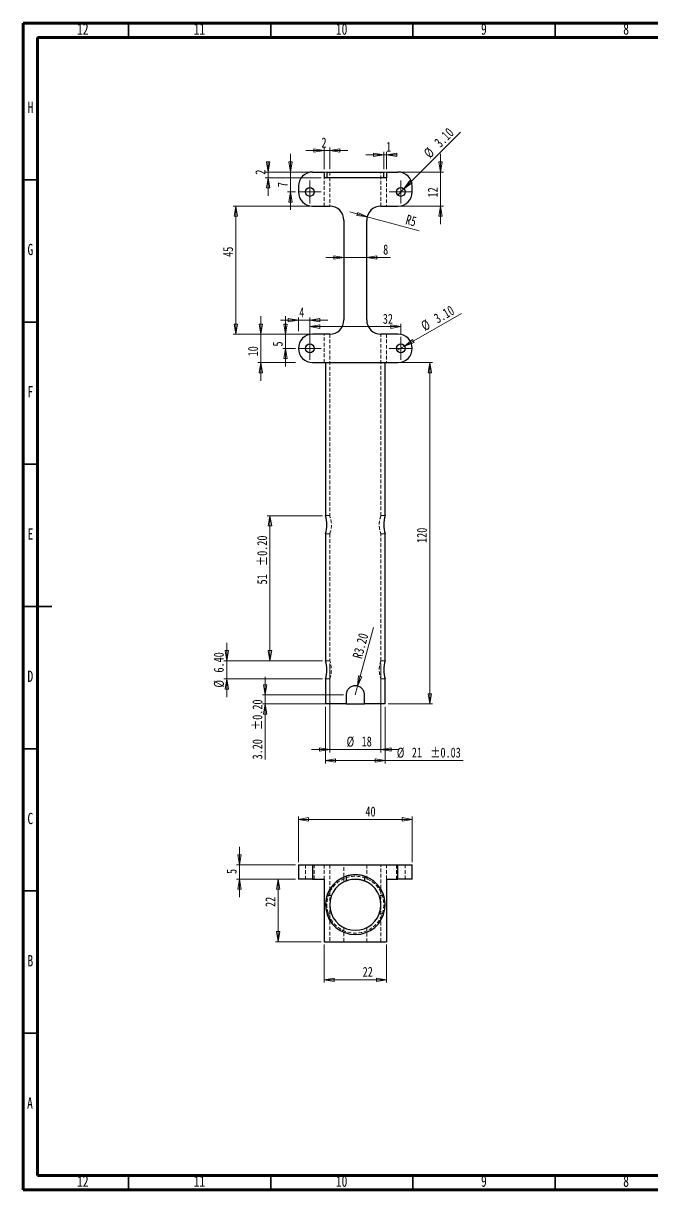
# Model space of a CAD drawing. Header units: millimetres. Extents: x 15 to 589, y 5 to 415.
# Drawn here: x 15 to 236, y 5 to 415 of the extents above; entities that cross this region are included whole.
import ezdxf

# ---------------------------------------------------------------- set-up
doc = ezdxf.new("R2010")
doc.units = ezdxf.units.MM
doc.linetypes.add('HIDDEN', pattern=[1.905, 1.27, -0.635])
doc.styles.add('SLDTEXTSTYLE0', font='TXT', dxfattribs={"width": 0.75})
doc.dimstyles.new('SLDDIMSTYLE0', dxfattribs={"dimtxt": 3.5, "dimasz": 3.556, "dimexe": 0, "dimexo": 0.0625, "dimgap": 0.875, "dimtad": 1, "dimrnd": 1e-09, "dimzin": 12, "dimdsep": 46, "dimtxsty": 'SLDTEXTSTYLE0', "dimblk1": 'CLOSED', "dimblk2": 'CLOSED', "dimsah": 1, "dimcen": 0.09, "dimadec": 0, "dimazin": 3, "dimtfac": 1, "dimtofl": 0, "dimtmove": 0, "dimatfit": 3, "dimldrblk": 'CLOSED', "dimfxl": 1, "dimfrac": 2, "dimtolj": 1, "dimtzin": 12, "dimarcsym": 0})
doc.dimstyles.new('SLDDIMSTYLE1', dxfattribs={"dimtxt": 3.5, "dimasz": 3.556, "dimexe": 0, "dimexo": 0.0625, "dimgap": 0.875, "dimtad": 1, "dimrnd": 1e-09, "dimzin": 12, "dimdsep": 46, "dimtxsty": 'SLDTEXTSTYLE0', "dimblk1": 'CLOSED', "dimblk2": 'CLOSED', "dimsah": 1, "dimcen": 0.09, "dimadec": 0, "dimazin": 3, "dimtfac": 1, "dimtmove": 0, "dimatfit": 0, "dimldrblk": 'CLOSED', "dimfxl": 1, "dimfrac": 2, "dimtolj": 1, "dimtzin": 12, "dimarcsym": 0})
doc.dimstyles.new('SLDDIMSTYLE2', dxfattribs={"dimtxt": 3.5, "dimasz": 3.556, "dimexe": 0, "dimexo": 0.0625, "dimgap": 0.875, "dimtad": 1, "dimrnd": 1e-09, "dimzin": 4, "dimdsep": 46, "dimtxsty": 'SLDTEXTSTYLE0', "dimblk1": 'NONE', "dimblk2": 'CLOSED', "dimsah": 1, "dimcen": 0, "dimadec": 0, "dimazin": 1, "dimtfac": 1, "dimtmove": 0, "dimatfit": 3, "dimldrblk": 'NONE', "dimfxl": 1, "dimfrac": 2, "dimtolj": 1, "dimtzin": 12, "dimarcsym": 0})
doc.dimstyles.new('SLDDIMSTYLE3', dxfattribs={"dimtxt": 3.5, "dimasz": 3.556, "dimexe": 0, "dimexo": 0.0625, "dimgap": 0.875, "dimtad": 1, "dimrnd": 1e-09, "dimzin": 4, "dimdsep": 46, "dimtxsty": 'SLDTEXTSTYLE0', "dimblk1": 'CLOSED', "dimblk2": 'CLOSED', "dimsah": 1, "dimcen": 0.09, "dimadec": 0, "dimazin": 1, "dimtfac": 1, "dimtmove": 0, "dimatfit": 0, "dimldrblk": 'CLOSED', "dimfxl": 1, "dimfrac": 2, "dimtolj": 1, "dimtzin": 12, "dimarcsym": 0})
doc.dimstyles.new('SLDDIMSTYLE4', dxfattribs={"dimtxt": 3.5, "dimasz": 3.556, "dimexe": 0, "dimexo": 0.0625, "dimgap": 0.875, "dimtad": 1, "dimrnd": 1e-09, "dimzin": 4, "dimdsep": 46, "dimtxsty": 'SLDTEXTSTYLE0', "dimblk1": 'CLOSED', "dimblk2": 'CLOSED', "dimsah": 1, "dimcen": 0, "dimadec": 0, "dimazin": 1, "dimtfac": 1, "dimtofl": 0, "dimtmove": 0, "dimatfit": 3, "dimldrblk": 'CLOSED', "dimfxl": 1, "dimfrac": 2, "dimtolj": 1, "dimtzin": 12, "dimarcsym": 0})
doc.dimstyles.new('SLDDIMSTYLE5', dxfattribs={"dimtxt": 3.5, "dimasz": 3.556, "dimexe": 0, "dimexo": 0.0625, "dimgap": 0.875, "dimtad": 1, "dimrnd": 1e-09, "dimzin": 4, "dimdsep": 46, "dimtxsty": 'SLDTEXTSTYLE0', "dimblk1": 'CLOSED', "dimblk2": 'CLOSED', "dimsah": 1, "dimcen": 0.09, "dimadec": 0, "dimazin": 1, "dimtol": 1, "dimtp": 0.2, "dimtm": 0.2, "dimtfac": 1, "dimtmove": 0, "dimatfit": 0, "dimldrblk": 'CLOSED', "dimfxl": 1, "dimfrac": 2, "dimtolj": 1, "dimtzin": 0, "dimarcsym": 0})
doc.dimstyles.new('SLDDIMSTYLE6', dxfattribs={"dimtxt": 3.5, "dimasz": 3.556, "dimexe": 0, "dimexo": 0.0625, "dimgap": 0.875, "dimtad": 1, "dimrnd": 1e-09, "dimzin": 12, "dimdsep": 46, "dimtxsty": 'SLDTEXTSTYLE0', "dimblk1": 'CLOSED', "dimblk2": 'CLOSED', "dimsah": 1, "dimcen": 0, "dimadec": 0, "dimazin": 3, "dimtfac": 1, "dimtofl": 0, "dimtmove": 1, "dimatfit": 3, "dimldrblk": 'CLOSED', "dimfxl": 1, "dimfrac": 2, "dimtolj": 1, "dimtzin": 12, "dimarcsym": 0})
doc.dimstyles.new('SLDDIMSTYLE7', dxfattribs={"dimtxt": 3.5, "dimasz": 3.556, "dimexe": 0, "dimexo": 0.0625, "dimgap": 0.875, "dimtad": 1, "dimrnd": 1e-09, "dimzin": 12, "dimdsep": 46, "dimtxsty": 'SLDTEXTSTYLE0', "dimblk1": 'CLOSED', "dimblk2": 'CLOSED', "dimsah": 1, "dimcen": 0.09, "dimadec": 0, "dimazin": 3, "dimtol": 1, "dimtp": 0.03, "dimtm": 0.03, "dimtfac": 1, "dimtofl": 0, "dimtmove": 0, "dimatfit": 3, "dimldrblk": 'CLOSED', "dimfxl": 1, "dimfrac": 2, "dimtolj": 1, "dimarcsym": 0})
doc.dimstyles.new('SLDDIMSTYLE8', dxfattribs={"dimtxt": 3.5, "dimasz": 3.556, "dimexe": 0, "dimexo": 0.0625, "dimgap": 0.875, "dimtad": 1, "dimrnd": 1e-09, "dimzin": 12, "dimdsep": 46, "dimtxsty": 'SLDTEXTSTYLE0', "dimblk1": 'CLOSED', "dimblk2": 'CLOSED', "dimsah": 1, "dimcen": 0.09, "dimadec": 0, "dimazin": 3, "dimtol": 1, "dimtp": 0.2, "dimtm": 0.2, "dimtfac": 1, "dimtofl": 0, "dimtmove": 0, "dimatfit": 3, "dimldrblk": 'CLOSED', "dimfxl": 1, "dimfrac": 2, "dimtolj": 1, "dimtzin": 0, "dimarcsym": 0})

# ---------------------------------------------------------------- blocks, each defined once
blk = doc.blocks.new('_Closed')
at = {"color": 0, "linetype": 'ByBlock', "lineweight": -2}
for p, q in [((-1, 0.166667), (0, 0)), ((-1, 0.166667), (-1, -0.166667)), ((0, 0), (-1, -0.166667)), ((0, 0), (-1, 0))]:
    blk.add_line(p, q, dxfattribs=at)
blk = doc.blocks.new('_D')
at = {"color": 7, "linetype": 'Continuous', "lineweight": 18}
for p, q in [((111.74, 120.18), (111.74, 136.18)), ((151.74, 120.18), (151.74, 136.18)), ((111.74, 135.18), (151.74, 135.18))]:
    blk.add_line(p, q, dxfattribs=at)
at = {"color": 7, "linetype": 'Continuous', "lineweight": 18, "xscale": 3.556, "yscale": 3.556, "rotation": 180}
blk.add_blockref('_Closed', (111.74, 135.18, -26.5), dxfattribs=at)
at = {"color": 7, "linetype": 'Continuous', "lineweight": 18, "xscale": 3.556, "yscale": 3.556}
blk.add_blockref('_Closed', (151.74, 135.18, -26.5), dxfattribs=at)
at = {"color": 7, "linetype": 'Continuous', "lineweight": 18, "insert": (135.3, 139.69), "char_height": 3.5, "attachment_point": 1, "style": 'SLDTEXTSTYLE0'}
blk.add_mtext('40', dxfattribs=at)
blk = doc.blocks.new('_D_1')
at = {"color": 7, "linetype": 'Continuous', "lineweight": 18}
for p, q in [((91, 119.18), (91, 125.53)), ((110.74, 119.18), (90, 119.18)), ((91, 119.18), (91, 114.18)), ((110.74, 114.18), (90, 114.18)), ((91, 114.18), (91, 107.83))]:
    blk.add_line(p, q, dxfattribs=at)
at = {"color": 7, "linetype": 'Continuous', "lineweight": 18, "xscale": 3.556, "yscale": 3.556}
for p, rotation in [((91, 119.18, -26.5), 270), ((91, 114.18, -26.5), 90)]:
    blk.add_blockref('_Closed', p, dxfattribs=dict(at, rotation=rotation))
at = {"color": 7, "linetype": 'Continuous', "lineweight": 18, "insert": (86.49, 115.97), "char_height": 3.5, "attachment_point": 1, "rotation": 90, "style": 'SLDTEXTSTYLE0'}
blk.add_mtext('5', dxfattribs=at)
blk = doc.blocks.new('_D_2')
at = {"color": 7, "linetype": 'Continuous', "lineweight": 18}
for p, q in [((110.74, 114.18), (103.62, 114.18)), ((104.62, 114.18), (104.62, 92.18)), ((119.74, 92.18), (103.62, 92.18))]:
    blk.add_line(p, q, dxfattribs=at)
at = {"color": 7, "linetype": 'Continuous', "lineweight": 18, "xscale": 3.556, "yscale": 3.556}
for p, rotation in [((104.62, 114.18, -26.5), 90), ((104.62, 92.18, -26.5), 270)]:
    blk.add_blockref('_Closed', p, dxfattribs=dict(at, rotation=rotation))
at = {"color": 7, "linetype": 'Continuous', "lineweight": 18, "insert": (100.11, 104.39), "char_height": 3.5, "attachment_point": 1, "rotation": 90, "style": 'SLDTEXTSTYLE0'}
blk.add_mtext('22', dxfattribs=at)
blk = doc.blocks.new('_D_3')
at = {"color": 7, "linetype": 'Continuous', "lineweight": 18}
for p, q in [((120.74, 91.18), (120.74, 77.81)), ((142.74, 91.18), (142.74, 77.81)), ((120.74, 78.81), (142.74, 78.81))]:
    blk.add_line(p, q, dxfattribs=at)
at = {"color": 7, "linetype": 'Continuous', "lineweight": 18, "xscale": 3.556, "yscale": 3.556, "rotation": 180}
blk.add_blockref('_Closed', (120.74, 78.81, -26.5), dxfattribs=at)
at = {"color": 7, "linetype": 'Continuous', "lineweight": 18, "xscale": 3.556, "yscale": 3.556}
blk.add_blockref('_Closed', (142.74, 78.81, -26.5), dxfattribs=at)
at = {"color": 7, "linetype": 'Continuous', "lineweight": 18, "insert": (134.33, 83.32), "char_height": 3.5, "attachment_point": 1, "style": 'SLDTEXTSTYLE0'}
blk.add_mtext('22', dxfattribs=at)
blk = doc.blocks.new('_D_4')
at = {"color": 7, "linetype": 'Continuous', "lineweight": 18}
for p, q in [((115.74, 350.73), (88.74, 350.73)), ((89.74, 350.73), (89.74, 305.73)), ((115.74, 305.73), (88.74, 305.73))]:
    blk.add_line(p, q, dxfattribs=at)
at = {"color": 7, "linetype": 'Continuous', "lineweight": 18, "xscale": 3.556, "yscale": 3.556}
for p, rotation in [((89.74, 350.73, -0.5), 90), ((89.74, 305.73, -0.5), 270)]:
    blk.add_blockref('_Closed', p, dxfattribs=dict(at, rotation=rotation))
at = {"color": 7, "linetype": 'Continuous', "lineweight": 18, "insert": (85.23, 332.91), "char_height": 3.5, "attachment_point": 1, "rotation": 90, "style": 'SLDTEXTSTYLE0'}
blk.add_mtext('45', dxfattribs=at)
blk = doc.blocks.new('_D_5')
at = {"color": 7, "linetype": 'Continuous', "lineweight": 18}
for q in [(169.08, 313.05), (146.4, 299.96)]:
    blk.add_line((149.09, 301.51), q, dxfattribs=at)
at = {"color": 7, "linetype": 'Continuous', "lineweight": 18, "xscale": 3.556, "yscale": 3.556, "rotation": 210}
blk.add_blockref('_Closed', (149.09, 301.51, -0.5), dxfattribs=at)
at = {"color": 7, "linetype": 'Continuous', "lineweight": 18, "char_height": 3.5, "attachment_point": 1, "rotation": 30, "style": 'SLDTEXTSTYLE0'}
for s, insert in [('3.10', (158.97, 312.45)), ('%%c', (154.43, 309.76))]:
    blk.add_mtext(s, dxfattribs=dict(at, insert=insert))
blk = doc.blocks.new('_None')
blk = doc.blocks.new('_D_6')
at = {"color": 7, "linetype": 'Continuous', "lineweight": 18}
for q in [(168.78, 376.77), (146.65, 354.64)]:
    blk.add_line((148.84, 356.83), q, dxfattribs=at)
at = {"color": 7, "linetype": 'Continuous', "lineweight": 18, "xscale": 3.556, "yscale": 3.556, "rotation": 225}
blk.add_blockref('_Closed', (148.84, 356.83, -0.5), dxfattribs=at)
at = {"color": 7, "linetype": 'Continuous', "lineweight": 18, "char_height": 3.5, "attachment_point": 1, "rotation": 45, "style": 'SLDTEXTSTYLE0'}
for s, insert in [('3.10', (159.17, 373.58)), ('%%c', (155.48, 369.81))]:
    blk.add_mtext(s, dxfattribs=dict(at, insert=insert))
blk = doc.blocks.new('_D_7')
at = {"color": 7, "linetype": 'Continuous', "lineweight": 18}
for p, q in [((86.54, 190.93), (86.54, 197.28)), ((120.24, 190.93), (85.54, 190.93)), ((86.54, 190.93), (86.54, 184.53)), ((120.24, 184.53), (85.54, 184.53)), ((86.54, 184.53), (86.54, 178.18))]:
    blk.add_line(p, q, dxfattribs=at)
at = {"color": 7, "linetype": 'Continuous', "lineweight": 18, "xscale": 3.556, "yscale": 3.556}
for p, rotation in [((86.54, 190.93, -0.5), 270), ((86.54, 184.53, -0.5), 90)]:
    blk.add_blockref('_Closed', p, dxfattribs=dict(at, rotation=rotation))
at = {"color": 7, "linetype": 'Continuous', "lineweight": 18, "char_height": 3.5, "attachment_point": 1, "rotation": 90, "style": 'SLDTEXTSTYLE0'}
for s, insert in [('6.40', (81.98, 186.78)), ('%%c', (82.03, 181.51))]:
    blk.add_mtext(s, dxfattribs=dict(at, insert=insert))
blk = doc.blocks.new('_D_8')
at = {"color": 7, "linetype": 'Continuous', "lineweight": 18}
for p, q in [((143.24, 295.73), (158.9, 295.73)), ((157.9, 295.73), (157.9, 175.73)), ((143.24, 175.73), (158.9, 175.73))]:
    blk.add_line(p, q, dxfattribs=at)
at = {"color": 7, "linetype": 'Continuous', "lineweight": 18, "xscale": 3.556, "yscale": 3.556}
for p, rotation in [((157.9, 295.73, -0.4), 90), ((157.9, 175.73, -0.4), 270)]:
    blk.add_blockref('_Closed', p, dxfattribs=dict(at, rotation=rotation))
at = {"color": 7, "linetype": 'Continuous', "lineweight": 18, "insert": (153.39, 232.35), "char_height": 3.5, "attachment_point": 1, "rotation": 90, "style": 'SLDTEXTSTYLE0'}
blk.add_mtext('120', dxfattribs=at)
blk = doc.blocks.new('_D_9')
at = {"color": 7, "linetype": 'Continuous', "lineweight": 18}
for p, q in [((98.52, 305.73), (98.52, 312.08)), ((110.74, 305.73), (97.52, 305.73)), ((98.52, 295.73), (98.52, 305.73)), ((110.74, 295.73), (97.52, 295.73)), ((98.52, 295.73), (98.52, 289.38))]:
    blk.add_line(p, q, dxfattribs=at)
at = {"color": 7, "linetype": 'Continuous', "lineweight": 18, "xscale": 3.556, "yscale": 3.556}
for p, rotation in [((98.52, 305.73, -0.4), 270), ((98.52, 295.73, -0.4), 90)]:
    blk.add_blockref('_Closed', p, dxfattribs=dict(at, rotation=rotation))
at = {"color": 7, "linetype": 'Continuous', "lineweight": 18, "insert": (94.01, 297.92), "char_height": 3.5, "attachment_point": 1, "rotation": 90, "style": 'SLDTEXTSTYLE0'}
blk.add_mtext('10', dxfattribs=at)
blk = doc.blocks.new('_D_10')
at = {"color": 7, "linetype": 'Continuous', "lineweight": 18}
for p, q in [((127.74, 332.72), (121.39, 332.72)), ((127.74, 332.72), (135.74, 332.72)), ((135.74, 332.72), (144.11, 332.72))]:
    blk.add_line(p, q, dxfattribs=at)
at = {"color": 7, "linetype": 'Continuous', "lineweight": 18, "xscale": 3.556, "yscale": 3.556}
blk.add_blockref('_Closed', (127.74, 332.72, -0.4), dxfattribs=at)
at = {"color": 7, "linetype": 'Continuous', "lineweight": 18, "xscale": 3.556, "yscale": 3.556, "rotation": 180}
blk.add_blockref('_Closed', (135.74, 332.72, -0.4), dxfattribs=at)
at = {"color": 7, "linetype": 'Continuous', "lineweight": 18, "insert": (141.53, 337.23), "char_height": 3.5, "attachment_point": 1, "style": 'SLDTEXTSTYLE0'}
blk.add_mtext('8', dxfattribs=at)
blk = doc.blocks.new('_D_11')
at = {"color": 7, "linetype": 'Continuous', "lineweight": 18}
for p, q in [((111.74, 306.73), (111.74, 311.61)), ((115.74, 301.73), (115.74, 311.61)), ((111.74, 310.61), (105.39, 310.61)), ((115.74, 310.61), (111.74, 310.61)), ((115.74, 310.61), (122.09, 310.61))]:
    blk.add_line(p, q, dxfattribs=at)
at = {"color": 7, "linetype": 'Continuous', "lineweight": 18, "xscale": 3.556, "yscale": 3.556}
blk.add_blockref('_Closed', (111.74, 310.61, -0.4), dxfattribs=at)
at = {"color": 7, "linetype": 'Continuous', "lineweight": 18, "xscale": 3.556, "yscale": 3.556, "rotation": 180}
blk.add_blockref('_Closed', (115.74, 310.61, -0.4), dxfattribs=at)
at = {"color": 7, "linetype": 'Continuous', "lineweight": 18, "insert": (112.03, 315.13), "char_height": 3.5, "attachment_point": 1, "style": 'SLDTEXTSTYLE0'}
blk.add_mtext('4', dxfattribs=at)
blk = doc.blocks.new('_D_12')
at = {"color": 7, "linetype": 'Continuous', "lineweight": 18}
for q in [(138.1, 202.65), (131.74, 178.93)]:
    blk.add_line((132.57, 182.02), q, dxfattribs=at)
at = {"color": 7, "linetype": 'Continuous', "lineweight": 18, "xscale": 3.556, "yscale": 3.556, "rotation": 255}
blk.add_blockref('_Closed', (132.57, 182.02, -0.4), dxfattribs=at)
at = {"color": 7, "linetype": 'Continuous', "lineweight": 18, "insert": (130.69, 192.32), "char_height": 3.5, "attachment_point": 1, "rotation": 75, "style": 'SLDTEXTSTYLE0'}
blk.add_mtext('R3.20', dxfattribs=at)
blk = doc.blocks.new('_D_13')
at = {"color": 7, "linetype": 'Continuous', "lineweight": 18}
for p, q in [((100.07, 178.93), (100.07, 185.28)), ((127.54, 178.93), (99.07, 178.93)), ((100.07, 175.73), (100.07, 178.93)), ((127.54, 175.73), (99.07, 175.73)), ((100.07, 175.73), (100.07, 156.24))]:
    blk.add_line(p, q, dxfattribs=at)
at = {"color": 7, "linetype": 'Continuous', "lineweight": 18, "xscale": 3.556, "yscale": 3.556}
for p, rotation in [((100.07, 178.93, -0.4), 270), ((100.07, 175.73, -0.4), 90)]:
    blk.add_blockref('_Closed', p, dxfattribs=dict(at, rotation=rotation))
at = {"color": 7, "linetype": 'Continuous', "lineweight": 18, "char_height": 3.5, "attachment_point": 1, "rotation": 90, "style": 'SLDTEXTSTYLE0'}
for s, insert in [('±0.20', (95.55, 166.6)), ('3.20', (95.55, 156.24))]:
    blk.add_mtext(s, dxfattribs=dict(at, insert=insert))
blk = doc.blocks.new('_D_14')
at = {"color": 7, "linetype": 'Continuous', "lineweight": 18}
for p, q in [((120.74, 370.32), (114.39, 370.32)), ((120.74, 363.73), (120.74, 371.32)), ((122.74, 370.32), (120.74, 370.32)), ((122.74, 363.73), (122.74, 371.32)), ((122.74, 370.32), (129.09, 370.32))]:
    blk.add_line(p, q, dxfattribs=at)
at = {"color": 7, "linetype": 'Continuous', "lineweight": 18, "xscale": 3.556, "yscale": 3.556}
blk.add_blockref('_Closed', (120.74, 370.32, -0.5), dxfattribs=at)
at = {"color": 7, "linetype": 'Continuous', "lineweight": 18, "xscale": 3.556, "yscale": 3.556, "rotation": 180}
blk.add_blockref('_Closed', (122.74, 370.32, -0.5), dxfattribs=at)
at = {"color": 7, "linetype": 'Continuous', "lineweight": 18, "insert": (119.84, 374.83), "char_height": 3.5, "attachment_point": 1, "style": 'SLDTEXTSTYLE0'}
blk.add_mtext('2', dxfattribs=at)
blk = doc.blocks.new('_D_15')
at = {"color": 7, "linetype": 'Continuous', "lineweight": 18}
for p, q in [((161.74, 362.73), (161.74, 369.08)), ((141.74, 362.73), (162.74, 362.73)), ((161.74, 362.73), (161.74, 350.73)), ((147.74, 350.73), (162.74, 350.73)), ((161.74, 350.73), (161.74, 344.38))]:
    blk.add_line(p, q, dxfattribs=at)
at = {"color": 7, "linetype": 'Continuous', "lineweight": 18, "xscale": 3.556, "yscale": 3.556}
for p, rotation in [((161.74, 362.73, -0.5), 270), ((161.74, 350.73, -0.5), 90)]:
    blk.add_blockref('_Closed', p, dxfattribs=dict(at, rotation=rotation))
at = {"color": 7, "linetype": 'Continuous', "lineweight": 18, "insert": (157.23, 353.79), "char_height": 3.5, "attachment_point": 1, "rotation": 90, "style": 'SLDTEXTSTYLE0'}
blk.add_mtext('12', dxfattribs=at)
blk = doc.blocks.new('_D_16')
at = {"color": 7, "linetype": 'Continuous', "lineweight": 18}
for q in [(129.79, 348.69), (154.16, 342.06)]:
    blk.add_line((135.92, 347.03), q, dxfattribs=at)
at = {"color": 7, "linetype": 'Continuous', "lineweight": 18, "xscale": 3.556, "yscale": 3.556, "rotation": 344.7655835907}
blk.add_blockref('_Closed', (135.92, 347.03, -0.5), dxfattribs=at)
at = {"color": 7, "linetype": 'Continuous', "lineweight": 18, "insert": (150.1, 347.82), "char_height": 3.5, "attachment_point": 1, "rotation": 345, "style": 'SLDTEXTSTYLE0'}
blk.add_mtext('R5', dxfattribs=at)
blk = doc.blocks.new('_D_17')
at = {"color": 7, "linetype": 'Continuous', "lineweight": 18}
for p, q in [((107.23, 305.73), (107.23, 312.08)), ((115.74, 305.73), (106.23, 305.73)), ((107.23, 300.73), (107.23, 305.73)), ((110.69, 300.73), (106.23, 300.73)), ((107.23, 300.73), (107.23, 294.38))]:
    blk.add_line(p, q, dxfattribs=at)
at = {"color": 7, "linetype": 'Continuous', "lineweight": 18, "xscale": 3.556, "yscale": 3.556}
for p, rotation in [((107.23, 305.73, -0.5), 270), ((107.23, 300.73, -0.5), 90)]:
    blk.add_blockref('_Closed', p, dxfattribs=dict(at, rotation=rotation))
at = {"color": 7, "linetype": 'Continuous', "lineweight": 18, "insert": (102.72, 301.39), "char_height": 3.5, "attachment_point": 1, "rotation": 90, "style": 'SLDTEXTSTYLE0'}
blk.add_mtext('5', dxfattribs=at)
blk = doc.blocks.new('_D_18')
at = {"color": 7, "linetype": 'Continuous', "lineweight": 18}
for p, q in [((115.74, 305.78), (115.74, 309.37)), ((115.74, 308.37), (147.74, 308.37)), ((147.74, 305.78), (147.74, 309.37))]:
    blk.add_line(p, q, dxfattribs=at)
at = {"color": 7, "linetype": 'Continuous', "lineweight": 18, "xscale": 3.556, "yscale": 3.556, "rotation": 180}
blk.add_blockref('_Closed', (115.74, 308.37, -0.5), dxfattribs=at)
at = {"color": 7, "linetype": 'Continuous', "lineweight": 18, "xscale": 3.556, "yscale": 3.556}
blk.add_blockref('_Closed', (147.74, 308.37, -0.5), dxfattribs=at)
at = {"color": 7, "linetype": 'Continuous', "lineweight": 18, "insert": (141.42, 312.88), "char_height": 3.5, "attachment_point": 1, "style": 'SLDTEXTSTYLE0'}
blk.add_mtext('32', dxfattribs=at)
blk = doc.blocks.new('_D_19')
at = {"color": 7, "linetype": 'Continuous', "lineweight": 18}
for p, q in [((121.24, 174.73), (121.24, 154.85)), ((142.24, 174.73), (142.24, 154.85)), ((121.24, 155.85), (142.24, 155.85)), ((142.24, 155.85), (169.71, 155.85))]:
    blk.add_line(p, q, dxfattribs=at)
at = {"color": 7, "linetype": 'Continuous', "lineweight": 18, "xscale": 3.556, "yscale": 3.556, "rotation": 180}
blk.add_blockref('_Closed', (121.24, 155.85, -0.5), dxfattribs=at)
at = {"color": 7, "linetype": 'Continuous', "lineweight": 18, "xscale": 3.556, "yscale": 3.556}
blk.add_blockref('_Closed', (142.24, 155.85, -0.5), dxfattribs=at)
at = {"color": 7, "linetype": 'Continuous', "lineweight": 18, "char_height": 3.5, "attachment_point": 1, "style": 'SLDTEXTSTYLE0'}
for s, insert in [('%%c', (146.35, 160.36)), ('21', (151.63, 160.42)), ('±0.03', (158.12, 160.42))]:
    blk.add_mtext(s, dxfattribs=dict(at, insert=insert))
blk = doc.blocks.new('_D_20')
at = {"color": 7, "linetype": 'Continuous', "lineweight": 18}
for p, q in [((120.24, 241.93), (100.74, 241.93)), ((101.74, 190.93), (101.74, 241.93)), ((120.24, 190.93), (100.74, 190.93))]:
    blk.add_line(p, q, dxfattribs=at)
at = {"color": 7, "linetype": 'Continuous', "lineweight": 18, "xscale": 3.556, "yscale": 3.556}
for p, rotation in [((101.74, 241.93, -0.5), 90), ((101.74, 190.93, -0.5), 270)]:
    blk.add_blockref('_Closed', p, dxfattribs=dict(at, rotation=rotation))
at = {"color": 7, "linetype": 'Continuous', "lineweight": 18, "char_height": 3.5, "attachment_point": 1, "rotation": 90, "style": 'SLDTEXTSTYLE0'}
for s, insert in [('±0.20', (97.23, 224.23)), ('51', (97.23, 217.75))]:
    blk.add_mtext(s, dxfattribs=dict(at, insert=insert))
blk = doc.blocks.new('_D_21')
at = {"color": 7, "linetype": 'Continuous', "lineweight": 18}
for p, q in [((121.74, 362.73), (100.1, 362.73)), ((101.1, 362.73), (101.1, 364.38)), ((101.1, 362.73), (101.1, 360.73)), ((119.74, 360.73), (100.1, 360.73)), ((101.1, 360.73), (101.1, 354.38))]:
    blk.add_line(p, q, dxfattribs=at)
at = {"color": 7, "linetype": 'Continuous', "lineweight": 18, "xscale": 3.556, "yscale": 3.556}
for p, rotation in [((101.1, 362.73, -0.5), 270), ((101.1, 360.73, -0.5), 90)]:
    blk.add_blockref('_Closed', p, dxfattribs=dict(at, rotation=rotation))
at = {"color": 7, "linetype": 'Continuous', "lineweight": 18, "insert": (96.59, 361.8), "char_height": 3.5, "attachment_point": 1, "rotation": 90, "style": 'SLDTEXTSTYLE0'}
blk.add_mtext('2', dxfattribs=at)
blk = doc.blocks.new('_D_22')
at = {"color": 7, "linetype": 'Continuous', "lineweight": 18}
for p, q in [((108.94, 362.73), (108.94, 369.08)), ((120.74, 362.73), (107.94, 362.73)), ((108.94, 355.73), (108.94, 362.73)), ((110.69, 355.73), (107.94, 355.73)), ((108.94, 355.73), (108.94, 349.38))]:
    blk.add_line(p, q, dxfattribs=at)
at = {"color": 7, "linetype": 'Continuous', "lineweight": 18, "xscale": 3.556, "yscale": 3.556}
for p, rotation in [((108.94, 362.73, -0.5), 270), ((108.94, 355.73, -0.5), 90)]:
    blk.add_blockref('_Closed', p, dxfattribs=dict(at, rotation=rotation))
at = {"color": 7, "linetype": 'Continuous', "lineweight": 18, "insert": (104.43, 357.41), "char_height": 3.5, "attachment_point": 1, "rotation": 90, "style": 'SLDTEXTSTYLE0'}
blk.add_mtext('7', dxfattribs=at)
blk = doc.blocks.new('_D_23')
at = {"color": 7, "linetype": 'Continuous', "lineweight": 18}
for p, q in [((141.74, 363.73), (141.74, 369.82)), ((142.74, 363.73), (142.74, 369.82)), ((141.74, 368.82), (135.39, 368.82)), ((141.74, 368.82), (142.74, 368.82)), ((142.74, 368.82), (145.21, 368.82))]:
    blk.add_line(p, q, dxfattribs=at)
at = {"color": 7, "linetype": 'Continuous', "lineweight": 18, "xscale": 3.556, "yscale": 3.556}
blk.add_blockref('_Closed', (141.74, 368.82, -0.5), dxfattribs=at)
at = {"color": 7, "linetype": 'Continuous', "lineweight": 18, "xscale": 3.556, "yscale": 3.556, "rotation": 180}
blk.add_blockref('_Closed', (142.74, 368.82, -0.5), dxfattribs=at)
at = {"color": 7, "linetype": 'Continuous', "lineweight": 18, "insert": (142.62, 373.33), "char_height": 3.5, "attachment_point": 1, "style": 'SLDTEXTSTYLE0'}
blk.add_mtext('1', dxfattribs=at)
blk = doc.blocks.new('_D_24')
at = {"color": 7, "linetype": 'Continuous', "lineweight": 18}
for p, q in [((122.74, 189.93), (122.74, 158.73)), ((140.74, 189.93), (140.74, 158.73)), ((122.74, 159.73), (116.39, 159.73)), ((122.74, 159.73), (140.74, 159.73)), ((140.74, 159.73), (147.09, 159.73))]:
    blk.add_line(p, q, dxfattribs=at)
at = {"color": 7, "linetype": 'Continuous', "lineweight": 18, "xscale": 3.556, "yscale": 3.556}
blk.add_blockref('_Closed', (122.74, 159.73, -0.5), dxfattribs=at)
at = {"color": 7, "linetype": 'Continuous', "lineweight": 18, "xscale": 3.556, "yscale": 3.556, "rotation": 180}
blk.add_blockref('_Closed', (140.74, 159.73, -0.5), dxfattribs=at)
at = {"color": 7, "linetype": 'Continuous', "lineweight": 18, "char_height": 3.5, "attachment_point": 1, "style": 'SLDTEXTSTYLE0'}
for s, insert in [('%%c', (128.68, 164.24)), ('18', (133.96, 164.3))]:
    blk.add_mtext(s, dxfattribs=dict(at, insert=insert))
blk = doc.blocks.new('SW_CENTERMARKSYMBOL_0')
at = {"color": 0, "linetype": 'Continuous', "lineweight": 0}
for p, q in [((-2.5, 0), (-4.05, 0)), ((0, 0), (-2.5, 0)), ((0, 2.5), (0, 4.05)), ((0, 0), (0, 2.5)), ((0, 0), (0, -2.5)), ((0, 0), (2.5, 0)), ((2.5, 0), (4.05, 0)), ((0, -2.5), (0, -4.05))]:
    blk.add_line(p, q, dxfattribs=at)
blk = doc.blocks.new('SW_CENTERMARKSYMBOL_1')
at = {"color": 0, "linetype": 'Continuous', "lineweight": 0}
for p, q in [((-2.5, 0), (-4.05, 0)), ((0, 0), (-2.5, 0)), ((0, 2.5), (0, 4.05)), ((0, 0), (0, 2.5)), ((0, 0), (0, -2.5)), ((0, 0), (2.5, 0)), ((2.5, 0), (4.05, 0)), ((0, -2.5), (0, -4.05))]:
    blk.add_line(p, q, dxfattribs=at)
blk = doc.blocks.new('SW_CENTERMARKSYMBOL_2')
at = {"color": 0, "linetype": 'Continuous', "lineweight": 0}
for p, q in [((-2.5, 0), (-4.05, 0)), ((0, 0), (-2.5, 0)), ((0, 2.5), (0, 4.05)), ((0, 0), (0, 2.5)), ((0, 0), (0, -2.5)), ((0, 0), (2.5, 0)), ((2.5, 0), (4.05, 0)), ((0, -2.5), (0, -4.05))]:
    blk.add_line(p, q, dxfattribs=at)
blk = doc.blocks.new('SW_CENTERMARKSYMBOL_3')
at = {"color": 0, "linetype": 'Continuous', "lineweight": 0}
for p, q in [((-2.5, 0), (-4.05, 0)), ((0, 0), (-2.5, 0)), ((0, 2.5), (0, 4.05)), ((0, 0), (0, 2.5)), ((0, 0), (0, -2.5)), ((0, 0), (2.5, 0)), ((2.5, 0), (4.05, 0)), ((0, -2.5), (0, -4.05))]:
    blk.add_line(p, q, dxfattribs=at)

msp = doc.modelspace()

# ---------------------------------------------------------------- linework, layer by layer
at = {"color": 7, "linetype": 'Continuous', "lineweight": 70}
for p, q in [((15, 5), (15, 415)), ((15, 415), (589, 415)), ((20, 10), (20, 410)), ((20, 410), (584, 410)), ((584, 10), (20, 10)), ((589, 5), (15, 5))]:
    msp.add_line(p, q, dxfattribs=at)
at = {"color": 7, "linetype": 'Continuous', "lineweight": 35}
for p, q in [((52, 410), (52, 415)), ((102, 410), (102, 415)), ((152, 410), (152, 415)), ((202, 410), (202, 415)), ((20, 360), (15, 360)), ((20, 310), (15, 310)), ((20, 260), (15, 260)), ((15, 210), (25, 210)), ((20, 210), (15, 210)), ((20, 160), (15, 160)), ((20, 110), (15, 110)), ((20, 60), (15, 60)), ((52, 10), (52, 5)), ((102, 10), (102, 5)), ((152, 10), (152, 5)), ((202, 10), (202, 5))]:
    msp.add_line(p, q, dxfattribs=at)
at = {"color": 7, "linetype": 'Continuous', "lineweight": 25}
for p, q in [((116.745, 362.732), (120.745, 362.732)), ((120.745, 362.732), (120.745, 360.732)), ((121.745, 362.732), (121.745, 360.732)), ((121.745, 362.732), (141.745, 362.732)), ((141.745, 360.732), (141.745, 362.732)), ((142.745, 362.732), (142.745, 360.732)), ((142.745, 362.732), (146.745, 362.732)), ((111.745, 357.732), (111.745, 355.732)), ((142.745, 360.732), (120.745, 360.732)), ((151.745, 355.732), (151.745, 357.732)), ((116.745, 350.732), (122.745, 350.732)), ((140.745, 350.732), (146.745, 350.732)), ((127.745, 345.732), (127.745, 310.732)), ((135.745, 310.732), (135.745, 345.732)), ((122.745, 305.732), (116.745, 305.732)), ((146.745, 305.732), (140.745, 305.732)), ((116.745, 295.732), (146.745, 295.732)), ((121.245, 295.732), (121.245, 241.93)), ((142.245, 241.932), (142.245, 295.732)), ((121.245, 235.532), (121.245, 190.931)), ((142.245, 190.932), (142.245, 235.533)), ((121.245, 184.532), (121.245, 175.732)), ((142.245, 175.732), (142.245, 184.549)), ((128.545, 178.932), (128.545, 175.732)), ((134.945, 175.732), (134.945, 178.932)), ((128.545, 175.732), (121.245, 175.732)), ((128.545, 175.732), (134.945, 175.732)), ((142.245, 175.732), (134.945, 175.732)), ((111.745, 119.177), (111.745, 114.177)), ((111.745, 119.177), (116.745, 119.177)), ((116.745, 119.177), (116.745, 114.177)), ((116.745, 119.177), (146.745, 119.177)), ((146.745, 114.177), (146.745, 119.177)), ((146.745, 119.177), (151.745, 119.177)), ((151.745, 114.177), (151.745, 119.177)), ((128.545, 115.178), (128.545, 113.589)), ((134.945, 115.178), (134.945, 113.589)), ((116.745, 114.177), (111.745, 114.177)), ((116.745, 114.177), (120.745, 114.177)), ((120.745, 114.177), (120.745, 92.177)), ((142.745, 114.177), (142.745, 92.177)), ((142.745, 114.177), (146.745, 114.177)), ((151.745, 114.177), (146.745, 114.177)), ((120.745, 92.177), (142.745, 92.177))]:
    msp.add_line(p, q, dxfattribs=at)
at = {"color": 7, "linetype": 'HIDDEN', "lineweight": 18}
for p, q in [((122.745, 362.732), (122.745, 350.732)), ((140.745, 350.732), (140.745, 362.732)), ((120.745, 350.732), (120.745, 360.732)), ((142.745, 360.732), (142.745, 350.732)), ((120.745, 295.732), (120.745, 305.732)), ((122.745, 305.732), (122.745, 241.932)), ((140.745, 241.932), (140.745, 305.732)), ((142.745, 305.732), (142.745, 295.732)), ((122.745, 241.932), (121.245, 241.932)), ((142.245, 241.932), (140.745, 241.932)), ((121.245, 235.532), (122.747, 235.532)), ((122.745, 235.539), (122.745, 190.932)), ((140.744, 235.532), (142.245, 235.532)), ((140.745, 190.932), (140.745, 235.535)), ((122.745, 190.932), (121.245, 190.932)), ((142.245, 190.932), (140.745, 190.932)), ((121.245, 184.532), (122.746, 184.532)), ((122.745, 184.535), (122.745, 175.732)), ((140.739, 184.532), (142.245, 184.532)), ((140.745, 175.732), (140.745, 184.549)), ((114.195, 119.177), (114.195, 114.177)), ((116.745, 114.177), (116.745, 119.177)), ((117.295, 114.177), (117.295, 119.177)), ((120.745, 119.177), (120.745, 114.177)), ((122.745, 119.177), (122.745, 105.177)), ((127.745, 113.24), (127.745, 119.177)), ((135.745, 119.177), (135.745, 113.24)), ((140.745, 105.177), (140.745, 119.177)), ((142.745, 114.177), (142.745, 119.177)), ((146.195, 119.177), (146.195, 114.177)), ((146.745, 119.177), (146.745, 114.177)), ((149.295, 114.177), (149.295, 119.177)), ((123.329, 108.377), (121.744, 108.377)), ((123.331, 108.377), (123.329, 108.377)), ((140.159, 108.377), (140.158, 108.377)), ((141.746, 108.377), (140.159, 108.377)), ((122.745, 105.177), (122.745, 92.177)), ((140.745, 92.177), (140.745, 105.177)), ((121.742, 101.977), (123.332, 101.977)), ((140.16, 101.977), (141.748, 101.977)), ((141.748, 101.977), (141.748, 101.977)), ((127.745, 92.177), (127.745, 97.115)), ((135.745, 97.115), (135.745, 92.177))]:
    msp.add_line(p, q, dxfattribs=at)
at = {"color": 7, "linetype": 'HIDDEN', "lineweight": 18, "flags": 128}
msp.add_lwpolyline([(122.747, 235.539), (122.76, 235.574), (122.774, 235.615), (122.826, 235.768), (122.867, 235.893), (122.901, 236.003), (122.939, 236.126), (123.044, 236.508), (123.08, 236.655), (123.197, 237.213), (123.228, 237.402), (123.255, 237.587), (123.319, 238.247), (123.329, 238.459), (123.333, 238.672), (123.316, 239.274), (123.299, 239.49), (123.279, 239.689), (123.214, 240.154), (123.167, 240.413), (123.128, 240.601), (123.087, 240.78), (122.979, 241.198), (122.943, 241.322), (122.837, 241.662), (122.811, 241.741), (122.79, 241.804), (122.755, 241.903), (122.747, 241.925), (122.745, 241.932), (122.745, 241.932)], dxfattribs=at)
at = {"color": 7, "linetype": 'Continuous', "lineweight": 25}
for centre in [(115.745, 355.732), (147.745, 355.732), (115.745, 300.732), (147.745, 300.732)]:
    msp.add_circle(centre, 1.55, dxfattribs=at)
at = {"color": 7, "linetype": 'HIDDEN', "lineweight": 18}
msp.add_circle((131.745, 105.177), 10, dxfattribs=at)
at = {"color": 7, "linetype": 'Continuous', "lineweight": 25}
for centre, radius, start, end in [((116.745, 357.732), 5, 90, 180), ((146.745, 357.732), 5, 0, 90), ((116.745, 355.732), 5, 180, 270), ((146.745, 355.732), 5, 270, 0), ((122.745, 345.732), 5, 0, 90), ((140.745, 345.732), 5, 90, 180), ((122.745, 310.732), 5, 270, 0), ((140.745, 310.732), 5, 180, 270), ((116.745, 300.732), 5, 90, 180), ((146.745, 300.732), 5, 0, 90), ((116.745, 300.732), 5, 180, 270), ((146.745, 300.732), 5, 270, 0), ((111.055, 238.732), 10.68, 342.5655, 17.42239), ((152.445, 238.732), 10.691, 162.58291, 197.4113), ((111.044, 187.732), 10.691, 342.58291, 17.4113), ((152.417, 187.732), 10.663, 162.53802, 197.36916), ((131.745, 105.177), 10.5, 107.74384, 72.25616), ((131.745, 105.177), 9, 110.8275, 69.1725)]:
    msp.add_arc(centre, radius, start, end, dxfattribs=at)
at = {"color": 7, "linetype": 'HIDDEN', "lineweight": 18}
msp.add_arc((114.059, 187.732), 9.256, 339.79252, 20.22474, dxfattribs=at)
for points, knots in [([(140.745, 241.932), (140.742, 241.924), (140.738, 241.912), (140.712, 241.838), (140.678, 241.739), (140.632, 241.602), (140.578, 241.428), (140.538, 241.295), (140.49, 241.125), (140.424, 240.879), (140.344, 240.53), (140.282, 240.201), (140.241, 239.93), (140.214, 239.721), (140.191, 239.5), (140.167, 239.199), (140.154, 238.842), (140.159, 238.419), (140.181, 238.063), (140.214, 237.738), (140.256, 237.421), (140.308, 237.119), (140.367, 236.836), (140.411, 236.646), (140.467, 236.424), (140.533, 236.185), (140.614, 235.919), (140.686, 235.701), (140.725, 235.588), (140.74, 235.545), (140.745, 235.531), (140.744, 235.534), (140.744, 235.535)], [0, 0, 0, 0, 0.0508923, 0.0810513, 0.1029215, 0.1537782, 0.1838721, 0.2056631, 0.2230134, 0.2658682, 0.3120254, 0.3557424, 0.3794301, 0.4006602, 0.4219926, 0.4479232, 0.4918384, 0.5277667, 0.5731804, 0.5982682, 0.6279167, 0.6741795, 0.6997107, 0.7298531, 0.7474687, 0.7909958, 0.83792, 0.8918169, 0.9472885, 0.9696777, 0.9921937, 1, 1, 1, 1]), ([(140.745, 190.932), (140.744, 190.929), (140.741, 190.92), (140.717, 190.853), (140.688, 190.768), (140.648, 190.649), (140.595, 190.487), (140.535, 190.284), (140.488, 190.119), (140.423, 189.872), (140.337, 189.497), (140.253, 189.042), (140.2, 188.615), (140.168, 188.213), (140.154, 187.856), (140.159, 187.443), (140.181, 187.052), (140.215, 186.727), (140.258, 186.412), (140.31, 186.108), (140.369, 185.827), (140.418, 185.62), (140.468, 185.418), (140.534, 185.18), (140.594, 184.984), (140.644, 184.828), (140.683, 184.71), (140.713, 184.623), (140.729, 184.576), (140.742, 184.54), (140.74, 184.545), (140.739, 184.549)], [0, 0, 0, 0, 0.032796, 0.0844074, 0.102931, 0.1198094, 0.1871624, 0.2056249, 0.2249645, 0.2665631, 0.3120045, 0.3675303, 0.4218925, 0.4457408, 0.489655, 0.5276779, 0.5679504, 0.6066847, 0.6278422, 0.6688664, 0.7082811, 0.729793, 0.7494312, 0.7916863, 0.8378776, 0.8557577, 0.8919332, 0.92876, 0.9473563, 0.9641532, 1, 1, 1, 1])]:
    msp.add_open_spline(points, degree=3, knots=knots, dxfattribs=at)
at = {"color": 7, "linetype": 'Continuous', "lineweight": 25}
for points in [[(134.945, 178.932), (134.945, 179.145), (134.924, 179.354), (134.842, 179.764), (134.78, 179.968), (134.619, 180.355), (134.521, 180.538), (134.288, 180.885), (134.154, 181.048), (133.715, 181.488), (133.36, 181.726), (132.783, 181.966), (132.58, 182.028), (132.167, 182.111), (131.958, 182.132), (131.538, 182.132), (131.325, 182.111), (130.913, 182.029), (130.713, 181.968), (130.324, 181.807), (130.139, 181.708), (129.793, 181.477), (129.63, 181.343), (129.335, 181.048), (129.204, 180.888), (128.972, 180.543), (128.871, 180.355), (128.711, 179.97), (128.65, 179.771), (128.566, 179.358), (128.545, 179.145), (128.545, 178.932)], [(134.945, 115.178), (134.945, 115.178), (134.924, 115.185), (134.842, 115.21), (134.78, 115.23), (134.619, 115.277), (134.521, 115.305), (134.288, 115.365), (134.154, 115.398), (133.715, 115.495), (133.36, 115.56), (132.783, 115.628), (132.58, 115.646), (132.167, 115.671), (131.958, 115.677), (131.538, 115.677), (131.325, 115.671), (130.913, 115.646), (130.713, 115.628), (130.324, 115.583), (130.139, 115.555), (129.793, 115.496), (129.63, 115.463), (129.335, 115.398), (129.204, 115.366), (128.972, 115.305), (128.871, 115.277), (128.711, 115.23), (128.65, 115.211), (128.566, 115.185), (128.545, 115.178), (128.545, 115.178)], [(128.545, 113.589), (128.545, 113.589), (128.566, 113.597), (128.648, 113.628), (128.711, 113.651), (128.872, 113.707), (128.97, 113.74), (129.202, 113.812), (129.336, 113.85), (129.774, 113.964), (130.128, 114.039), (130.705, 114.119), (130.908, 114.141), (131.322, 114.17), (131.531, 114.177), (131.952, 114.177), (132.166, 114.17), (132.578, 114.141), (132.778, 114.12), (133.168, 114.066), (133.352, 114.034), (133.697, 113.965), (133.86, 113.927), (134.154, 113.85), (134.286, 113.812), (134.517, 113.741), (134.618, 113.707), (134.778, 113.651), (134.84, 113.629), (134.923, 113.598), (134.945, 113.589), (134.945, 113.589)]]:
    msp.add_open_spline(points, degree=3, knots=[0, 0, 0, 0, 0.0625, 0.0625, 0.125, 0.125, 0.1875, 0.1875, 0.25, 0.25, 0.375, 0.375, 0.4375, 0.4375, 0.5, 0.5, 0.5625, 0.5625, 0.625, 0.625, 0.6875, 0.6875, 0.75, 0.75, 0.8125, 0.8125, 0.875, 0.875, 0.9375, 0.9375, 1, 1, 1, 1], dxfattribs=at)

# ---------------------------------------------------------------- block references
at = {"color": 7, "linetype": 'Continuous', "lineweight": 0}
for name, p in [('SW_CENTERMARKSYMBOL_3', (115.745, 355.732)), ('SW_CENTERMARKSYMBOL_1', (147.745, 355.732)), ('SW_CENTERMARKSYMBOL_2', (115.745, 300.732)), ('SW_CENTERMARKSYMBOL_0', (147.745, 300.732))]:
    msp.add_blockref(name, p, dxfattribs=at)

# ---------------------------------------------------------------- texts
at = {"color": 7, "linetype": 'Continuous', "lineweight": 0, "attachment_point": 2, "style": 'SLDTEXTSTYLE0'}
for s, insert, char_height in [('12', (35.92, 414.968), 3.9688), ('11', (76.92, 414.968), 3.9688), ('10', (126.92, 414.968), 3.9688), ('9', (176.96, 414.968), 3.969), ('8', (226.96, 414.968), 3.969), ('H', (17.49, 387.468), 3.969), ('G', (17.487, 337.468), 3.969), ('F', (17.458, 287.468), 3.969), ('E', (17.508, 237.468), 3.969), ('D', (17.453, 187.468), 3.969), ('C', (17.459, 137.468), 3.969), ('B', (17.471, 87.468), 3.969), ('A', (17.34, 37.468), 3.969), ('12', (35.92, 9.968), 3.9688), ('11', (76.92, 9.968), 3.9688), ('10', (126.92, 9.968), 3.9688), ('9', (176.96, 9.968), 3.969), ('8', (226.96, 9.968), 3.969)]:
    msp.add_mtext(s, dxfattribs=dict(at, insert=insert, char_height=char_height))

# ---------------------------------------------------------------- dimensions: what is measured, and where the dimension line sits
at = {"color": 7, "linetype": 'Continuous', "lineweight": 18}
for p1, p2, picture, middle in [((146.649, 354.636), (148.841, 356.828), '_D_6', (163.839, 371.826)), ((146.403, 299.957), (149.087, 301.507), '_D_5', (163.062, 309.576))]:
    dim = msp.add_diameter_dim_2p(p1=p1, p2=p2, dimstyle='SLDDIMSTYLE2', dxfattribs=at)
    dim.commit()
    dim.dimension.update_dxf_attribs({"geometry": picture, "text_midpoint": middle, "dimtype": 163})
for base, p1, p2, dimstyle, picture, middle in [((120.745, 370.319), (122.745, 362.732), (120.745, 362.732), 'SLDDIMSTYLE1', '_D_14', (121.136, 370.319)), ((142.745, 368.818), (141.745, 362.732), (142.745, 362.732), 'SLDDIMSTYLE1', '_D_23', (143.915, 368.818)), ((135.745, 335.499), (127.745, 350.732), (135.745, 350.732), 'SLDDIMSTYLE1', '_D_10', (142.818, 335.499)), ((111.745, 313.393), (115.745, 300.732), (111.745, 305.732), 'SLDDIMSTYLE1', '_D_11', (113.325, 313.393)), ((147.745, 308.372), (115.745, 304.782), (147.745, 304.782), 'SLDDIMSTYLE0', '_D_18', (144.005, 308.372)), ((151.745, 135.177), (111.745, 119.177), (151.745, 119.177), 'SLDDIMSTYLE0', '_D', (137.883, 135.177)), ((142.745, 78.808), (120.745, 92.177), (142.745, 92.177), 'SLDDIMSTYLE0', '_D_3', (136.916, 78.808))]:
    dim = msp.add_linear_dim(base=base, p1=p1, p2=p2, dimstyle=dimstyle, dxfattribs=at)
    dim.commit()
    dim.dimension.update_dxf_attribs({"geometry": picture, "text_midpoint": middle, "dimtype": 160})
for base, p1, p2, dimstyle, picture, middle in [((108.939, 362.732), (111.695, 355.732), (121.745, 362.732), 'SLDDIMSTYLE1', '_D_22', (108.939, 358.699)), ((161.745, 350.732), (140.745, 362.732), (146.745, 350.732), 'SLDDIMSTYLE1', '_D_15', (161.745, 356.375)), ((101.1, 360.732), (122.745, 362.732), (120.745, 360.732), 'SLDDIMSTYLE1', '_D_21', (101.1, 363.091)), ((89.745, 305.732), (116.745, 350.732), (116.745, 305.732), 'SLDDIMSTYLE0', '_D_4', (89.745, 335.499)), ((95.745, 305.732), (111.745, 295.732), (111.745, 305.732), 'SLDDIMSTYLE1', '_D_9', (95.745, 300.509)), ((107.233, 305.732), (111.695, 300.732), (116.745, 305.732), 'SLDDIMSTYLE1', '_D_17', (107.233, 302.679)), ((155.125, 175.732), (142.245, 295.732), (142.245, 175.732), 'SLDDIMSTYLE0', '_D_8', (155.125, 236.233)), ((101.745, 241.932), (121.245, 190.932), (121.245, 241.932), 'SLDDIMSTYLE8', '_D_20', (101.745, 226.787)), ((97.288, 178.932), (128.545, 175.732), (128.545, 178.932), 'SLDDIMSTYLE5', '_D_13', (97.288, 167.215)), ((90.997, 114.177), (111.745, 119.177), (111.745, 114.177), 'SLDDIMSTYLE1', '_D_1', (90.997, 117.267)), ((104.622, 92.177), (111.745, 114.177), (120.745, 92.177), 'SLDDIMSTYLE0', '_D_2', (104.622, 106.973))]:
    dim = msp.add_linear_dim(base=base, p1=p1, p2=p2, angle=90, dimstyle=dimstyle, dxfattribs=at)
    dim.commit()
    dim.dimension.update_dxf_attribs({"geometry": picture, "text_midpoint": middle, "dimtype": 160})
for center, mpoint, dimstyle, picture, middle in [((140.745, 345.732), (135.915, 347.026), 'SLDDIMSTYLE6', '_D_16', (151.876, 342.75)), ((131.745, 178.932), (132.573, 182.023), 'SLDDIMSTYLE4', '_D_12', (136.613, 197.1))]:
    dim = msp.add_radius_dim(center=center, mpoint=mpoint, dimstyle=dimstyle, dxfattribs=at)
    dim.commit()
    dim.dimension.update_dxf_attribs({"geometry": picture, "text_midpoint": middle, "dimtype": 164})
dim = msp.add_linear_dim(base=(86.545, 184.532), p1=(121.245, 190.932), p2=(121.245, 184.532), angle=90, text='%%c<>', dimstyle='SLDDIMSTYLE3', dxfattribs=at)
dim.commit()
dim.dimension.update_dxf_attribs({"geometry": '_D_7', "text_midpoint": (86.545, 188.671), "dimtype": 160})
for base, p1, p2, dimstyle, picture, middle in [((140.745, 159.732), (122.745, 190.932), (140.745, 190.932), 'SLDDIMSTYLE1', '_D_24', (133.906, 159.732)), ((142.245, 155.851), (121.245, 175.732), (142.245, 175.732), 'SLDDIMSTYLE7', '_D_19', (158.032, 155.851))]:
    dim = msp.add_linear_dim(base=base, p1=p1, p2=p2, text='%%c<>', dimstyle=dimstyle, dxfattribs=at)
    dim.commit()
    dim.dimension.update_dxf_attribs({"geometry": picture, "text_midpoint": middle, "dimtype": 160})

doc.saveas('drawing.dxf')
